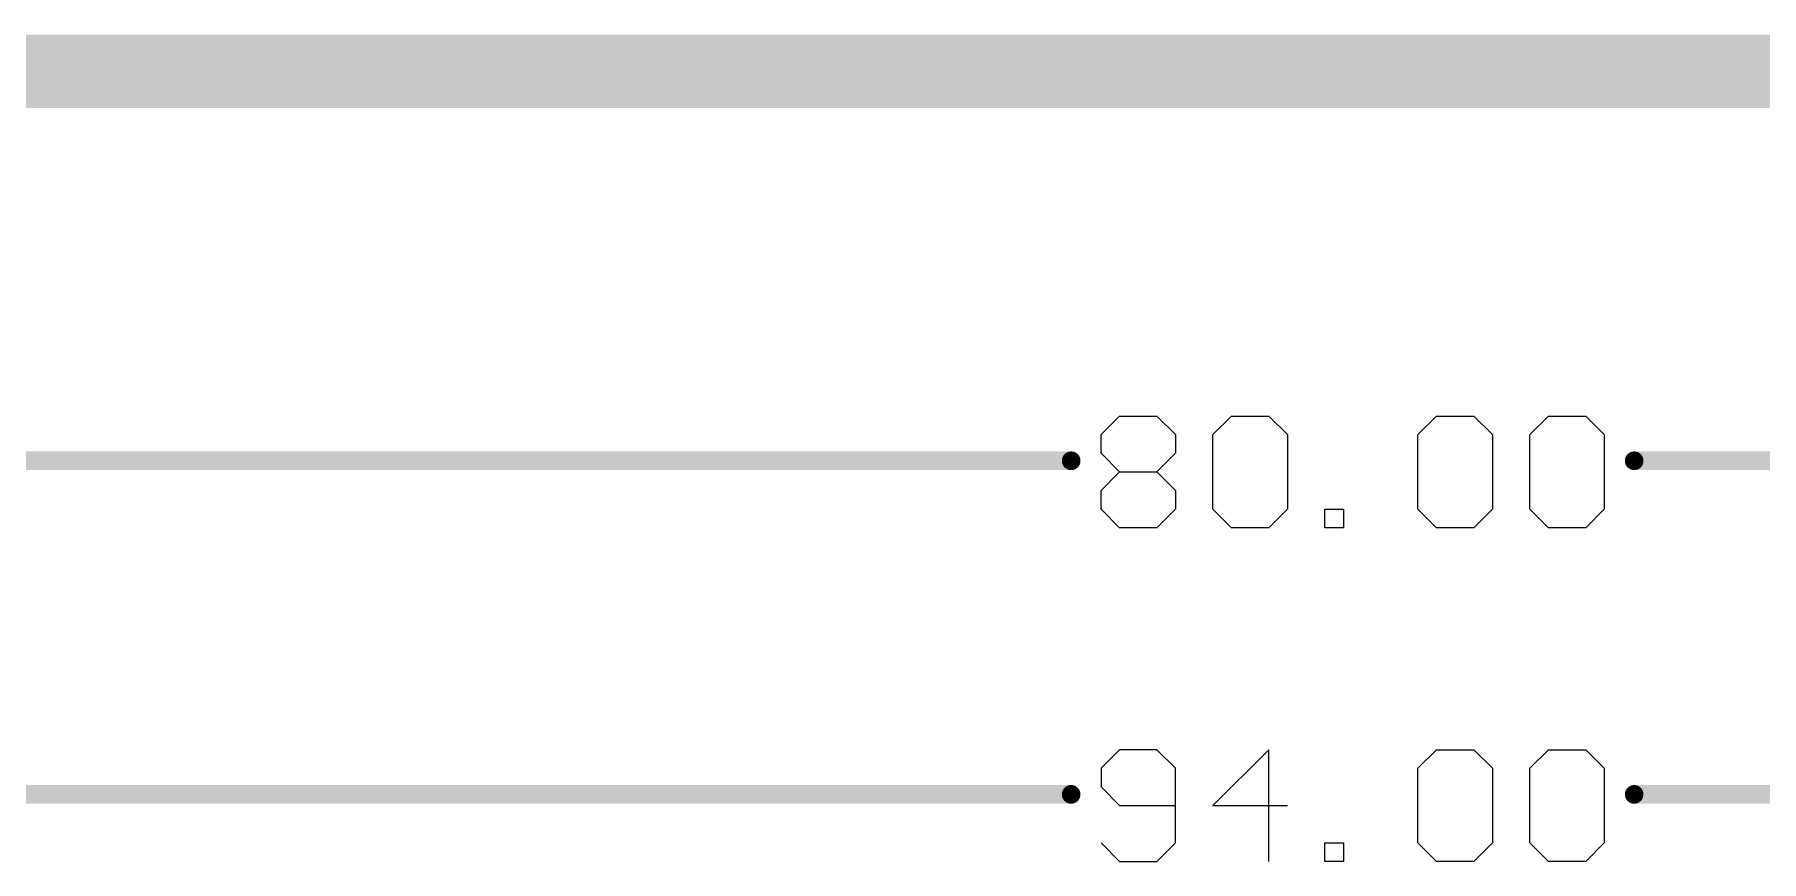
# Model space of a CAD drawing. Header units: millimetres. Extents: x 5 to 399, y 5 to 287.
# Drawn here: x 184.35 to 207.87, y 100.59 to 111.86 of the extents above; entities that cross this region are included whole.
import ezdxf

# ---------------------------------------------------------------- set-up
doc = ezdxf.new("R2010")
doc.units = ezdxf.units.MM
for name, color, linetype in [('KeepOutLayer', 6, 'Continuous'), ('Mechanical2', 216, 'Continuous'), ('Mechanical3', 76, 'Continuous')]:
    doc.layers.add(name, color=color, linetype=linetype)

msp = doc.modelspace()

# ---------------------------------------------------------------- linework, layer by layer
at = {"layer": 'KeepOutLayer', "const_width": 1}
msp.add_lwpolyline([(155.712, 111.362), (249.712, 111.362)], dxfattribs=at)
at = {"layer": 'Mechanical2', "const_width": 0.254}
msp.add_lwpolyline([(155.712, 111.362), (249.712, 111.362)], dxfattribs=at)
at = {"layer": 'Mechanical3'}
for p, q in [((198.878, 106.409), (199.132, 106.663)), ((199.132, 106.663), (199.64, 106.663)), ((199.64, 106.663), (199.894, 106.409)), ((200.402, 106.409), (200.656, 106.663)), ((200.656, 106.663), (201.163, 106.663)), ((201.163, 106.663), (201.417, 106.409)), ((203.195, 106.409), (203.449, 106.663)), ((203.449, 106.663), (203.956, 106.663)), ((203.956, 106.663), (204.21, 106.409)), ((204.718, 106.409), (204.972, 106.663)), ((204.972, 106.663), (205.48, 106.663)), ((205.48, 106.663), (205.734, 106.409)), ((198.878, 106.155), (198.878, 106.409)), ((199.894, 106.409), (199.894, 106.155)), ((200.402, 105.393), (200.402, 106.409)), ((201.417, 106.409), (201.417, 105.393)), ((203.195, 105.393), (203.195, 106.409)), ((204.21, 106.409), (204.21, 105.393)), ((204.718, 105.393), (204.718, 106.409)), ((205.734, 106.409), (205.734, 105.393)), ((199.132, 105.901), (198.878, 106.155)), ((199.894, 106.155), (199.64, 105.901)), ((198.878, 105.647), (199.132, 105.901)), ((199.132, 105.901), (199.64, 105.901)), ((199.64, 105.901), (199.894, 105.647)), ((198.878, 105.393), (198.878, 105.647)), ((199.894, 105.647), (199.894, 105.393)), ((199.132, 105.139), (198.878, 105.393)), ((199.894, 105.393), (199.64, 105.139)), ((200.656, 105.139), (200.402, 105.393)), ((201.417, 105.393), (201.163, 105.139)), ((201.925, 105.139), (201.925, 105.393)), ((201.925, 105.393), (202.179, 105.393)), ((202.179, 105.393), (202.179, 105.139)), ((203.449, 105.139), (203.195, 105.393)), ((204.21, 105.393), (203.956, 105.139)), ((204.972, 105.139), (204.718, 105.393)), ((205.734, 105.393), (205.48, 105.139)), ((199.64, 105.139), (199.132, 105.139)), ((201.163, 105.139), (200.656, 105.139)), ((202.179, 105.139), (201.925, 105.139)), ((203.956, 105.139), (203.449, 105.139)), ((205.48, 105.139), (204.972, 105.139)), ((199.132, 102.116), (198.878, 101.862)), ((199.64, 102.116), (199.132, 102.116)), ((199.894, 101.862), (199.64, 102.116)), ((201.163, 102.116), (200.402, 101.354)), ((201.163, 100.592), (201.163, 102.116)), ((203.195, 101.862), (203.449, 102.116)), ((203.449, 102.116), (203.956, 102.116)), ((203.956, 102.116), (204.21, 101.862)), ((204.718, 101.862), (204.972, 102.116)), ((204.972, 102.116), (205.48, 102.116)), ((205.48, 102.116), (205.734, 101.862)), ((198.878, 101.862), (198.878, 101.608)), ((199.894, 100.846), (199.894, 101.862)), ((203.195, 100.846), (203.195, 101.862)), ((204.21, 101.862), (204.21, 100.846)), ((204.718, 100.846), (204.718, 101.862)), ((205.734, 101.862), (205.734, 100.846)), ((198.878, 101.608), (199.132, 101.354)), ((199.132, 101.354), (199.894, 101.354)), ((200.402, 101.354), (201.417, 101.354)), ((198.878, 100.846), (199.132, 100.592)), ((199.64, 100.592), (199.894, 100.846)), ((201.925, 100.592), (201.925, 100.846)), ((201.925, 100.846), (202.179, 100.846)), ((202.179, 100.846), (202.179, 100.592)), ((203.449, 100.592), (203.195, 100.846)), ((204.21, 100.846), (203.956, 100.592)), ((204.972, 100.592), (204.718, 100.846)), ((205.734, 100.846), (205.48, 100.592)), ((199.132, 100.592), (199.64, 100.592)), ((202.179, 100.592), (201.925, 100.592)), ((203.956, 100.592), (203.449, 100.592)), ((205.48, 100.592), (204.972, 100.592))]:
    msp.add_line(p, q, dxfattribs=at)
at = {"layer": 'Mechanical3', "const_width": 0.254}
for points in [[(162.712, 106.053), (198.472, 106.053)], [(206.14, 106.053), (242.712, 106.053)], [(155.712, 101.507), (198.472, 101.507)], [(206.14, 101.507), (249.712, 101.507)]]:
    msp.add_lwpolyline(points, dxfattribs=at)
at = {"layer": 'Mechanical3', "const_width": 0.127}
for points in [[(198.408, 106.053, 1), (198.535, 106.053, 1)], [(206.077, 106.053, 1), (206.204, 106.053, 1)], [(198.408, 101.507, 1), (198.535, 101.507, 1)], [(206.077, 101.507, 1), (206.204, 101.507, 1)]]:
    msp.add_lwpolyline(points, format="xyb", close=True, dxfattribs=at)

doc.saveas('drawing.dxf')
